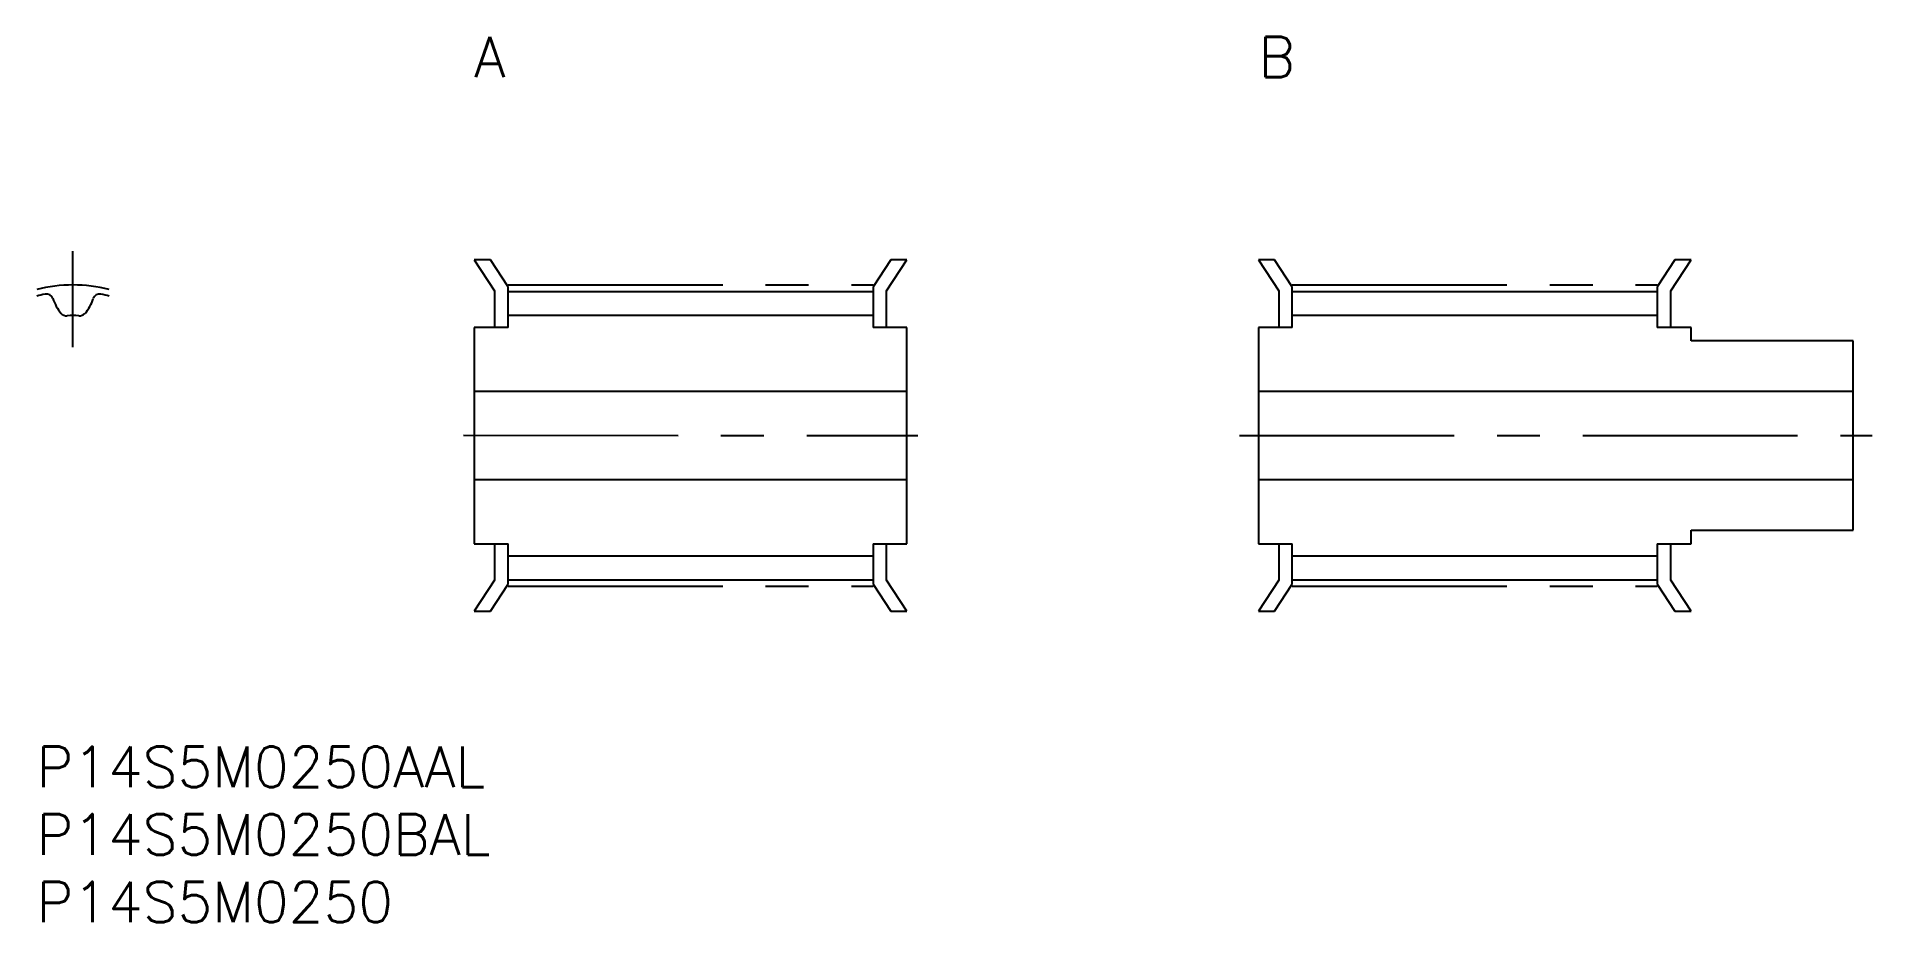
# Model space of a CAD drawing. Extents: x 0 to 136, y -13 to 52.
import ezdxf

# ---------------------------------------------------------------- set-up
doc = ezdxf.new("R2010")
doc.units = 0
doc.header["$LTSCALE"] = 0.5
doc.linetypes.add('CENTER', pattern=[50.8, 31.75, -6.35, 6.35, -6.35])
for name, color, linetype in [('MSM_CENTER', 1, 'CENTER'), ('MSM_CONTINUOUS', 7, 'CONTINUOUS'), ('MSM_PART_NUMBER', 7, 'CONTINUOUS')]:
    doc.layers.add(name, color=color, linetype=linetype)
doc.styles.get("Standard").update_dxf_attribs({"font": 'txt.shx', "height": 1, "bigfont": 'bigfont.shx'})

# ---------------------------------------------------------------- blocks, each defined once
blk = doc.blocks.new('*U35')
at = {"layer": 'MSM_PART_NUMBER'}
blk.add_text('P14S5M0250AAL', height=3, dxfattribs=at).set_placement((0, -3))
blk = doc.blocks.new('*U36')
at = {"layer": 'MSM_PART_NUMBER'}
blk.add_text('P14S5M0250BAL', height=3, dxfattribs=at).set_placement((0, -8))
blk = doc.blocks.new('*U37')
at = {"layer": 'MSM_PART_NUMBER'}
blk.add_text('P14S5M0250', height=3, dxfattribs=at).set_placement((0, -13))
blk = doc.blocks.new('*U38')
at = {"layer": 'MSM_PART_NUMBER'}
blk.add_text('A', height=3, dxfattribs=at).set_placement((32.36, 49.5))
blk = doc.blocks.new('*U39')
at = {"layer": 'MSM_PART_NUMBER'}
blk.add_text('B', height=3, dxfattribs=at).set_placement((90.36, 49.5))

msp = doc.modelspace()

# ---------------------------------------------------------------- linework, layer by layer
at = {"layer": 'MSM_CENTER'}
for p, q in [((2.68, 29.55), (2.68, 36.65)), ((34.86, 34.14), (61.86, 34.14)), ((92.86, 34.14), (119.86, 34.14)), ((31.56, 23.03), (65.16, 23)), ((88.96, 23), (135.76, 23)), ((34.86, 11.86), (61.86, 11.86)), ((92.86, 11.86), (119.86, 11.86))]:
    msp.add_line(p, q, dxfattribs=at)
msp.add_arc((2.68, 23), 11.14, 76.0701, 103.9299, dxfattribs=at)
at = {"layer": 'MSM_CONTINUOUS'}
for p, q in [((33.56, 36), (32.36, 36)), ((32.36, 36), (33.86, 33.7)), ((34.86, 34), (33.56, 36)), ((63.17, 36), (61.86, 34)), ((62.86, 33.7), (64.36, 36)), ((64.36, 36), (63.17, 36)), ((91.56, 36), (90.36, 36)), ((90.36, 36), (91.86, 33.7)), ((92.86, 34), (91.56, 36)), ((121.17, 36), (119.86, 34)), ((120.86, 33.7), (122.36, 36)), ((122.36, 36), (121.17, 36)), ((34.86, 31), (34.86, 34)), ((61.86, 34), (61.86, 31)), ((92.86, 31), (92.86, 34)), ((119.86, 34), (119.86, 31)), ((33.86, 33.7), (33.86, 31)), ((34.86, 33.66), (61.86, 33.66)), ((62.86, 31), (62.86, 33.7)), ((91.86, 33.7), (91.86, 31)), ((92.86, 33.66), (119.86, 33.66)), ((120.86, 31), (120.86, 33.7)), ((61.86, 31.89), (34.86, 31.89)), ((119.86, 31.89), (92.86, 31.89)), ((32.36, 31), (32.36, 15)), ((34.86, 31), (32.36, 31)), ((64.36, 31), (61.86, 31)), ((64.36, 15), (64.36, 31)), ((90.36, 31), (90.36, 15)), ((92.86, 31), (90.36, 31)), ((122.36, 31), (119.86, 31)), ((122.36, 30), (122.36, 31)), ((134.36, 30), (122.36, 30)), ((134.36, 16), (134.36, 30)), ((64.36, 26.25), (32.36, 26.25)), ((134.36, 26.25), (90.36, 26.25)), ((32.36, 19.75), (64.36, 19.75)), ((90.36, 19.75), (134.36, 19.75)), ((32.36, 15), (34.86, 15)), ((33.86, 15), (33.86, 12.3)), ((34.86, 12), (34.86, 15)), ((61.86, 15), (61.86, 12)), ((61.86, 15), (64.36, 15)), ((62.86, 12.3), (62.86, 15)), ((90.36, 15), (92.86, 15)), ((91.86, 15), (91.86, 12.3)), ((92.86, 12), (92.86, 15)), ((119.86, 15), (119.86, 12)), ((119.86, 15), (122.36, 15)), ((120.86, 12.3), (120.86, 15)), ((122.36, 15), (122.36, 16)), ((122.36, 16), (134.36, 16)), ((34.86, 14.11), (61.86, 14.11)), ((92.86, 14.11), (119.86, 14.11)), ((33.86, 12.3), (32.36, 10)), ((34.86, 12.34), (61.86, 12.34)), ((64.36, 10), (62.86, 12.3)), ((91.86, 12.3), (90.36, 10)), ((92.86, 12.34), (119.86, 12.34)), ((122.36, 10), (120.86, 12.3)), ((33.56, 10), (34.86, 12)), ((61.86, 12), (63.17, 10)), ((91.56, 10), (92.86, 12)), ((119.86, 12), (121.17, 10)), ((32.36, 10), (33.56, 10)), ((63.17, 10), (64.36, 10)), ((90.36, 10), (91.56, 10)), ((121.17, 10), (122.36, 10))]:
    msp.add_line(p, q, dxfattribs=at)
for centre, radius, start, end in [((2.68, 23), 10.66, 101.1436, 104.5707), ((0.72, 32.97), 0.5, 18.0801, 101.1436), ((4.31, 34.14), 3.27, 198.0801, 219.991), ((1.06, 34.14), 3.28, 320.009, 341.9199), ((4.65, 32.97), 0.5, 78.8564, 161.9199), ((2.68, 23), 10.66, 75.4293, 78.8564), ((2.18, 32.36), 0.5, 219.991, 277.6274), ((2.68, 28.62), 3.27, 82.3726, 97.6274), ((3.18, 32.36), 0.5, 262.3726, 320.009)]:
    msp.add_arc(centre, radius, start, end, dxfattribs=at)

# ---------------------------------------------------------------- block references
for name in ['*U38', '*U39', '*U35', '*U36', '*U37']:
    msp.add_blockref(name, (0, 0), dxfattribs=at)

doc.saveas('drawing.dxf')
